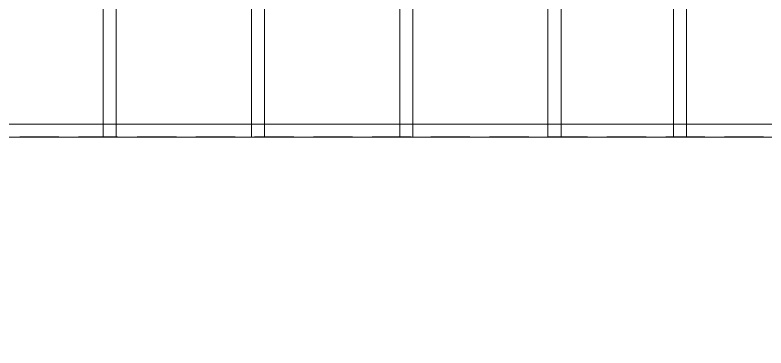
# Model space of a CAD drawing. Header units: metres. Extents: x 42 to 199, y -121 to 268.
# Drawn here: x 91.84 to 99.03, y 127.32 to 130.51 of the extents above; entities that cross this region are included whole.
import ezdxf

# ---------------------------------------------------------------- set-up
doc = ezdxf.new("R2010")
doc.units = ezdxf.units.M
doc.header["$LTSCALE"] = 0.3
doc.linetypes.add('HIDDEN', pattern=[0.375, 0.25, -0.125])
doc.layers.get('0').update_dxf_attribs({"color": 8})
for name, color, linetype in [('A-ELEVATION 3', 8, 'Continuous'), ('A-ELEVATION 5', 8, 'Continuous'), ('A-Hidden-Above', 8, 'HIDDEN')]:
    doc.layers.add(name, color=color, linetype=linetype)
doc.layers.add('DA HOUSE ARCH LAYOUT', color=8, linetype='Continuous', lineweight=9)

# ---------------------------------------------------------------- blocks, each defined once
blk = doc.blocks.new('zw$1AA4')
at = {"color": 8, "ltscale": 0.25}
for points in [[(-15.3075, 8.2382), (3.8425, 8.2382), (3.8425, -5.7819), (-15.3075, -5.7819)], [(-12.3099, -5.7819), (-12.1849, -5.7819), (-12.1849, 8.2382), (-12.3099, 8.2382)], [(-10.8899, -5.7819), (-10.7649, -5.7819), (-10.7649, 8.2382), (-10.8899, 8.2382)], [(-15.1825, 8.1132), (3.7175, 8.1132), (3.7175, -5.6569), (-15.1825, -5.6569)]]:
    blk.add_lwpolyline(points, close=True, dxfattribs=at)
at = {"color": 8, "ltscale": 0.25, "elevation": 0.05}
blk.add_lwpolyline([(-8.2691, -5.7819), (-8.1441, -5.7819), (-8.1441, 4.178), (-8.2691, 4.178)], close=True, dxfattribs=at)
blk.add_lwpolyline([(-9.345, -4.2018), (-9.345, -5.7819), (-9.47, -5.7819), (-9.47, -4.2018)], dxfattribs=at)
at = {"color": 8, "ltscale": 0.25}
blk.add_lwpolyline([(-13.6049, -4.2568), (-13.6049, -5.7819), (-13.7299, -5.7819), (-13.7299, -4.2568)], dxfattribs=at)
blk = doc.blocks.new('DA HOUSE ARCH LAYOUT')
at = {"layer": 'A-ELEVATION 3', "color": 8, "transparency": 33554534}
blk.add_lwpolyline([(20.5158, 188.3001), (-0.255, 188.3), (-0.255, 191.47), (16.74, 191.47)], dxfattribs=at)
at = {"color": 8}
blk.add_wipeout([(-11.75, 187.3699), (-11.75, 207.63), (32.7248, 207.6299), (32.7243, 197.17), (20.94, 197.17), (20.94, 187.37)], dxfattribs=at).dxf.layer = 'A-ELEVATION 5'
at = {"layer": 'A-Hidden-Above', "color": 8, "ltscale": 5}
blk.add_lwpolyline([(-6.04, 203.99), (13.11, 203.99), (13.11, 189.9699), (-6.04, 189.9699)], close=True, dxfattribs=at)
at = {"color": 8, "ltscale": 0.25, "transparency": 33554687}
blk.add_blockref('zw$1AA4', (9.2649, 195.7528), dxfattribs=at)

msp = doc.modelspace()

# ---------------------------------------------------------------- block references
at = {"layer": 'DA HOUSE ARCH LAYOUT'}
msp.add_blockref('DA HOUSE ARCH LAYOUT', (97.1462, -60.628), dxfattribs=at)

doc.saveas('drawing.dxf')
